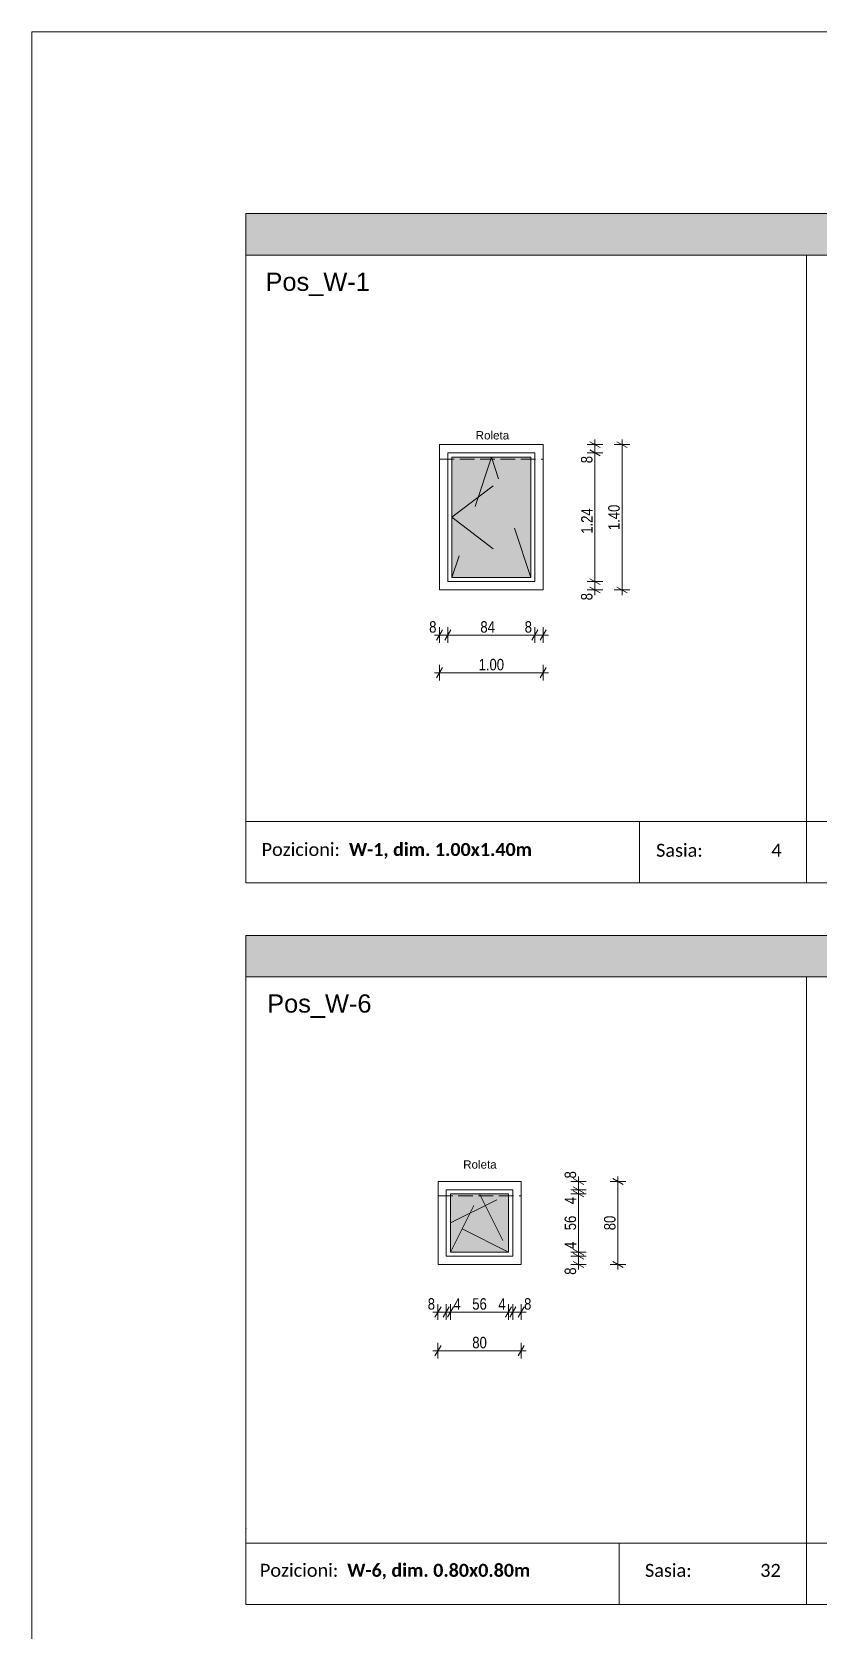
# Model space of a CAD drawing. Header units: millimetres. Extents: x 2825558 to 2855058, y -67651 to -43102.
# Drawn here: x 2825558 to 2833128, y -58496 to -43102 of the extents above; entities that cross this region are included whole.
import ezdxf

# ---------------------------------------------------------------- set-up
doc = ezdxf.new("R2010")
doc.units = ezdxf.units.MM
doc.header["$MEASUREMENT"] = 0
doc.linetypes.add('Hidden Line', pattern=[195.611112, 141.111112, -54.5])
doc.linetypes.add('thk_line_type', pattern=[1000, 500, -500])
doc.layers.add('Dimensioning - General', color=7, linetype='Continuous')
for name, color, linetype, lineweight in [('Dimensioning - General_Pen_No__1', 7, 'Continuous', 0), ('Lines_Pen_No__1', 7, 'Continuous', 0), ('Lines_Pen_No__41', 7, 'Continuous', 0), ('Shell - Roof_Pen_No__21', 7, 'Continuous', 0), ('Shell - Roof_Pen_No__41', 7, 'Continuous', 0), ('Structural - Bearing_Pen_No__1', 7, 'Continuous', 0), ('Text blocks_Pen_No__1', 7, 'Continuous', 0)]:
    doc.layers.add(name, color=color, linetype=linetype, lineweight=lineweight)
for name, color, linetype, lineweight, true_color in [('Lines_Pen_No__3', 7, 'Continuous', 0, 0xff6600), ('Structural - Bearing_Pen_No__102', 7, 'Continuous', 0, 0xcccccc), ('Structural - Bearing_Pen_No__105', 7, 'Continuous', 0, 0xcae6ff)]:
    doc.layers.add(name, color=color, linetype=linetype, lineweight=lineweight, true_color=true_color)
doc.styles.add('GENERATED_STYLE_1', font='')
doc.styles.add('GENERATED_STYLE_2', font='')
doc.styles.add('GENERATED_STYLE_6', font='')
doc.styles.get('GENERATED_STYLE_1').set_extended_font_data('Arial Narrow')
doc.styles.get('GENERATED_STYLE_2').set_extended_font_data('Arial')
doc.styles.get('GENERATED_STYLE_6').set_extended_font_data('Calibri')
doc.dimstyles.new('GENERATED_STYLE__1', dxfattribs={"dimtxt": 110.000002, "dimasz": 76, "dimexe": 0.18, "dimexo": 3, "dimgap": 0.09, "dimtad": 1, "dimlfac": 0.001, "dimzin": 0, "dimdsep": 46, "dimtxsty": 'GENERATED_STYLE_1', "dimblk": 'ARROWHEAD_2', "dimblk1": 'ARROWHEAD_2', "dimblk2": 'ARROWHEAD_2', "dimcen": 0.09, "dimclrd": 7, "dimclre": 7, "dimclrt": 7, "dimadec": 0, "dimazin": 0, "dimtfac": 1, "dimtdec": 4, "dimtmove": 0, "dimatfit": 3, "dimfxl": 1, "dimtolj": 1, "dimtzin": 0, "dimarcsym": 0})
doc.dimstyles.new('GENERATED_STYLE__2', dxfattribs={"dimtxt": 110.000002, "dimasz": 76, "dimexe": 0.18, "dimexo": 3, "dimgap": 0.09, "dimtad": 1, "dimtih": 1, "dimtoh": 1, "dimlfac": 0.001, "dimzin": 0, "dimdsep": 46, "dimtxsty": 'GENERATED_STYLE_1', "dimblk": 'ARROWHEAD_2', "dimblk1": 'ARROWHEAD_2', "dimblk2": 'ARROWHEAD_2', "dimcen": 0.09, "dimclrd": 7, "dimclre": 7, "dimclrt": 7, "dimadec": 0, "dimazin": 0, "dimtfac": 1, "dimtdec": 4, "dimtmove": 0, "dimatfit": 3, "dimfxl": 1, "dimtolj": 1, "dimtzin": 0, "dimarcsym": 0})

# ---------------------------------------------------------------- blocks, each defined once
blk = doc.blocks.new('*D4', base_point=(2247654, -76425))
at = {"layer": 'Dimensioning - General_Pen_No__1', "color": 7, "linetype": 'Continuous', "lineweight": 0}
for p, q in [((2831054, -48397), (2830904, -48397)), ((2831054, -48477), (2830904, -48477)), ((2830929, -48369), (2831029, -48426)), ((2830929, -48449), (2831029, -48506)), ((2830979, -48477), (2830979, -48397)), ((2830979, -48526), (2830979, -48477))]:
    blk.add_line(p, q, dxfattribs=at)
at = {"layer": 'Dimensioning - General_Pen_No__1', "color": 7, "lineweight": 0, "insert": (2830957, -48577), "char_height": 110, "attachment_point": 7, "rotation": 90, "style": 'GENERATED_STYLE_1'}
blk.add_mtext('\\A1;{\\pql;\\fArial Narrow|b0|i0|c0|p34;8}', dxfattribs=at)
blk = doc.blocks.new('ARROWHEAD_2')
at = {"color": 0, "linetype": 'Continuous', "lineweight": 0}
for p, q in [((0, 0), (-1, 0)), ((-0.38, -0.66), (0.38, 0.66))]:
    blk.add_line(p, q, dxfattribs=at)
blk = doc.blocks.new('*D6', base_point=(2247654, -76425))
at = {"layer": 'Dimensioning - General_Pen_No__1', "color": 7, "linetype": 'Continuous', "lineweight": 0}
for p, q in [((2831054, -47157), (2830904, -47157)), ((2830929, -47129), (2831029, -47186)), ((2830979, -48397), (2830979, -47157)), ((2831054, -48397), (2830904, -48397)), ((2830929, -48369), (2831029, -48426))]:
    blk.add_line(p, q, dxfattribs=at)
at = {"layer": 'Dimensioning - General_Pen_No__1', "color": 7, "lineweight": 0, "char_height": 110, "attachment_point": 7, "rotation": 90, "style": 'GENERATED_STYLE_1'}
for s, insert in [('\\A1;{\\pql;\\fArial Narrow|b0|i0|c0|p34;8}', (2830957, -47257)), ('\\A1;{\\pql;\\fArial Narrow|b0|i0|c0|p34;1.24}', (2830957, -47936))]:
    blk.add_mtext(s, dxfattribs=dict(at, insert=insert))
blk = doc.blocks.new('*D7', base_point=(2247654, -76425))
at = {"layer": 'Dimensioning - General_Pen_No__1', "color": 7, "linetype": 'Continuous', "lineweight": 0}
for p, q in [((2831054, -47077), (2830904, -47077)), ((2831029, -47106), (2830929, -47049)), ((2830979, -47077), (2830979, -47028)), ((2830979, -47157), (2830979, -47077)), ((2831054, -47157), (2830904, -47157)), ((2830929, -47129), (2831029, -47186))]:
    blk.add_line(p, q, dxfattribs=at)
blk = doc.blocks.new('*D8', base_point=(2247654, -76425))
at = {"layer": 'Dimensioning - General_Pen_No__1', "color": 7, "linetype": 'Continuous', "lineweight": 0}
for p, q in [((2831316, -47077), (2831166, -47077)), ((2831291, -47106), (2831191, -47049)), ((2831241, -47077), (2831241, -47028)), ((2831241, -48477), (2831241, -47077)), ((2831316, -48477), (2831166, -48477)), ((2831191, -48449), (2831291, -48506)), ((2831241, -48526), (2831241, -48477))]:
    blk.add_line(p, q, dxfattribs=at)
at = {"layer": 'Dimensioning - General_Pen_No__1', "color": 7, "lineweight": 0, "insert": (2831219, -47901), "char_height": 110, "attachment_point": 7, "rotation": 90, "style": 'GENERATED_STYLE_1'}
blk.add_mtext('\\A1;{\\pql;\\fArial Narrow|b0|i0|c0|p34;1.40}', dxfattribs=at)
blk = doc.blocks.new('*D9', base_point=(2247654, -76425))
at = {"layer": 'Dimensioning - General_Pen_No__1', "color": 7, "linetype": 'Continuous', "lineweight": 0}
for p, q in [((2829433, -48912), (2829482, -48912)), ((2829511, -48862), (2829453, -48962)), ((2829482, -48987), (2829482, -48837)), ((2829482, -48912), (2829562, -48912)), ((2829591, -48862), (2829533, -48962)), ((2829562, -48987), (2829562, -48837))]:
    blk.add_line(p, q, dxfattribs=at)
at = {"layer": 'Dimensioning - General_Pen_No__1', "color": 7, "lineweight": 0, "insert": (2829383, -48890), "char_height": 110, "attachment_point": 7, "style": 'GENERATED_STYLE_1'}
blk.add_mtext('\\A1;{\\pql;\\fArial Narrow|b0|i0|c0|p34;8}', dxfattribs=at)
blk = doc.blocks.new('*D10', base_point=(2247654, -76425))
at = {"layer": 'Dimensioning - General_Pen_No__1', "color": 7, "linetype": 'Continuous', "lineweight": 0}
for p, q in [((2829591, -48862), (2829533, -48962)), ((2829562, -48987), (2829562, -48837)), ((2829562, -48912), (2830402, -48912)), ((2830431, -48862), (2830373, -48962)), ((2830402, -48987), (2830402, -48837))]:
    blk.add_line(p, q, dxfattribs=at)
at = {"layer": 'Dimensioning - General_Pen_No__1', "color": 7, "lineweight": 0, "char_height": 110, "attachment_point": 7, "style": 'GENERATED_STYLE_1'}
for s, insert in [('\\A1;{\\pql;\\fArial Narrow|b0|i0|c0|p34;84}', (2829876, -48890)), ('\\A1;{\\pql;\\fArial Narrow|b0|i0|c0|p34;8}', (2830303, -48890))]:
    blk.add_mtext(s, dxfattribs=dict(at, insert=insert))
blk = doc.blocks.new('*D11', base_point=(2247654, -76425))
at = {"layer": 'Dimensioning - General_Pen_No__1', "color": 7, "linetype": 'Continuous', "lineweight": 0}
for p, q in [((2830431, -48862), (2830373, -48962)), ((2830402, -48987), (2830402, -48837)), ((2830402, -48912), (2830482, -48912)), ((2830453, -48962), (2830511, -48862)), ((2830482, -48987), (2830482, -48837)), ((2830482, -48912), (2830531, -48912))]:
    blk.add_line(p, q, dxfattribs=at)
blk = doc.blocks.new('*D12', base_point=(2247654, -76425))
at = {"layer": 'Dimensioning - General_Pen_No__1', "color": 7, "linetype": 'Continuous', "lineweight": 0}
for p, q in [((2829511, -49225), (2829453, -49325)), ((2829482, -49350), (2829482, -49200)), ((2830453, -49325), (2830511, -49225)), ((2830482, -49350), (2830482, -49200)), ((2829433, -49275), (2829482, -49275)), ((2829482, -49275), (2830482, -49275)), ((2830482, -49275), (2830531, -49275))]:
    blk.add_line(p, q, dxfattribs=at)
at = {"layer": 'Dimensioning - General_Pen_No__1', "color": 7, "lineweight": 0, "insert": (2829859, -49253), "char_height": 110, "attachment_point": 7, "style": 'GENERATED_STYLE_1'}
blk.add_mtext('\\A1;{\\pql;\\fArial Narrow|b0|i0|c0|p34;1.00}', dxfattribs=at)
blk = doc.blocks.new('*D41', base_point=(2247654, -76425))
at = {"layer": 'Dimensioning - General_Pen_No__1', "color": 7, "linetype": 'Continuous', "lineweight": 0}
for p, q in [((2829497, -55383), (2829439, -55483)), ((2829468, -55508), (2829468, -55358)), ((2829577, -55383), (2829519, -55483)), ((2829548, -55508), (2829548, -55358)), ((2829419, -55433), (2829468, -55433)), ((2829468, -55433), (2829548, -55433))]:
    blk.add_line(p, q, dxfattribs=at)
at = {"layer": 'Dimensioning - General_Pen_No__1', "color": 7, "lineweight": 0, "insert": (2829369, -55411), "char_height": 110, "attachment_point": 7, "style": 'GENERATED_STYLE_1'}
blk.add_mtext('\\A1;{\\pql;\\fArial Narrow|b0|i0|c0|p34;8}', dxfattribs=at)
blk = doc.blocks.new('*D42', base_point=(2247654, -76425))
at = {"layer": 'Dimensioning - General_Pen_No__1', "color": 7, "linetype": 'Continuous', "lineweight": 0}
for p, q in [((2829577, -55383), (2829519, -55483)), ((2829548, -55508), (2829548, -55358)), ((2829617, -55383), (2829559, -55483)), ((2829588, -55508), (2829588, -55358)), ((2829548, -55433), (2829588, -55433))]:
    blk.add_line(p, q, dxfattribs=at)
blk = doc.blocks.new('*D43', base_point=(2247654, -76425))
at = {"layer": 'Dimensioning - General_Pen_No__1', "color": 7, "linetype": 'Continuous', "lineweight": 0}
for p, q in [((2829617, -55383), (2829559, -55483)), ((2829588, -55508), (2829588, -55358)), ((2830177, -55383), (2830119, -55483)), ((2830148, -55508), (2830148, -55358)), ((2829588, -55433), (2830148, -55433))]:
    blk.add_line(p, q, dxfattribs=at)
at = {"layer": 'Dimensioning - General_Pen_No__1', "color": 7, "lineweight": 0, "char_height": 110, "attachment_point": 7, "style": 'GENERATED_STYLE_1'}
for s, insert in [('\\A1;{\\pql;\\fArial Narrow|b0|i0|c0|p34;4}', (2829617, -55411)), ('\\A1;{\\pql;\\fArial Narrow|b0|i0|c0|p34;56}', (2829798, -55411)), ('\\A1;{\\pql;\\fArial Narrow|b0|i0|c0|p34;4}', (2830049, -55411))]:
    blk.add_mtext(s, dxfattribs=dict(at, insert=insert))
blk = doc.blocks.new('*D44', base_point=(2247654, -76425))
at = {"layer": 'Dimensioning - General_Pen_No__1', "color": 7, "linetype": 'Continuous', "lineweight": 0}
for p, q in [((2830177, -55383), (2830119, -55483)), ((2830148, -55508), (2830148, -55358)), ((2830217, -55383), (2830159, -55483)), ((2830188, -55508), (2830188, -55358)), ((2830148, -55433), (2830188, -55433))]:
    blk.add_line(p, q, dxfattribs=at)
blk = doc.blocks.new('*D45', base_point=(2247654, -76425))
at = {"layer": 'Dimensioning - General_Pen_No__1', "color": 7, "linetype": 'Continuous', "lineweight": 0}
for p, q in [((2830217, -55383), (2830159, -55483)), ((2830188, -55508), (2830188, -55358)), ((2830239, -55483), (2830297, -55383)), ((2830268, -55508), (2830268, -55358)), ((2830188, -55433), (2830268, -55433)), ((2830268, -55433), (2830317, -55433))]:
    blk.add_line(p, q, dxfattribs=at)
at = {"layer": 'Dimensioning - General_Pen_No__1', "color": 7, "lineweight": 0, "insert": (2830297, -55411), "char_height": 110, "attachment_point": 7, "style": 'GENERATED_STYLE_1'}
blk.add_mtext('\\A1;{\\pql;\\fArial Narrow|b0|i0|c0|p34;8}', dxfattribs=at)
blk = doc.blocks.new('*D46', base_point=(2247654, -76425))
at = {"layer": 'Dimensioning - General_Pen_No__1', "color": 7, "linetype": 'Continuous', "lineweight": 0}
for p, q in [((2829419, -55805), (2829468, -55805)), ((2829497, -55755), (2829439, -55855)), ((2829468, -55880), (2829468, -55730)), ((2829468, -55805), (2830268, -55805)), ((2830239, -55855), (2830297, -55755)), ((2830268, -55880), (2830268, -55730)), ((2830268, -55805), (2830317, -55805))]:
    blk.add_line(p, q, dxfattribs=at)
at = {"layer": 'Dimensioning - General_Pen_No__1', "color": 7, "lineweight": 0, "insert": (2829798, -55783), "char_height": 110, "attachment_point": 7, "style": 'GENERATED_STYLE_1'}
blk.add_mtext('\\A1;{\\pql;\\fArial Narrow|b0|i0|c0|p34;80}', dxfattribs=at)
blk = doc.blocks.new('*D47', base_point=(2247654, -76425))
at = {"layer": 'Dimensioning - General_Pen_No__1', "color": 7, "linetype": 'Continuous', "lineweight": 0}
for p, q in [((2830896, -54895), (2830746, -54895)), ((2830771, -54866), (2830871, -54924)), ((2830771, -54946), (2830871, -55004)), ((2830821, -54975), (2830821, -54895)), ((2830896, -54975), (2830746, -54975)), ((2830821, -55024), (2830821, -54975))]:
    blk.add_line(p, q, dxfattribs=at)
at = {"layer": 'Dimensioning - General_Pen_No__1', "color": 7, "lineweight": 0, "insert": (2830799, -55074), "char_height": 110, "attachment_point": 7, "rotation": 90, "style": 'GENERATED_STYLE_1'}
blk.add_mtext('\\A1;{\\pql;\\fArial Narrow|b0|i0|c0|p34;8}', dxfattribs=at)
blk = doc.blocks.new('*D48', base_point=(2247654, -76425))
at = {"layer": 'Dimensioning - General_Pen_No__1', "color": 7, "linetype": 'Continuous', "lineweight": 0}
for p, q in [((2830896, -54855), (2830746, -54855)), ((2830896, -54895), (2830746, -54895)), ((2830771, -54826), (2830871, -54884)), ((2830771, -54866), (2830871, -54924)), ((2830821, -54895), (2830821, -54855))]:
    blk.add_line(p, q, dxfattribs=at)
blk = doc.blocks.new('*D49', base_point=(2247654, -76425))
at = {"layer": 'Dimensioning - General_Pen_No__1', "color": 7, "linetype": 'Continuous', "lineweight": 0}
for p, q in [((2830896, -54295), (2830746, -54295)), ((2830771, -54266), (2830871, -54324)), ((2830821, -54855), (2830821, -54295)), ((2830896, -54855), (2830746, -54855)), ((2830771, -54826), (2830871, -54884))]:
    blk.add_line(p, q, dxfattribs=at)
at = {"layer": 'Dimensioning - General_Pen_No__1', "color": 7, "lineweight": 0, "char_height": 110, "attachment_point": 7, "rotation": 90, "style": 'GENERATED_STYLE_1'}
for s, insert in [('\\A1;{\\pql;\\fArial Narrow|b0|i0|c0|p34;4}', (2830799, -54394)), ('\\A1;{\\pql;\\fArial Narrow|b0|i0|c0|p34;56}', (2830799, -54645)), ('\\A1;{\\pql;\\fArial Narrow|b0|i0|c0|p34;4}', (2830799, -54826))]:
    blk.add_mtext(s, dxfattribs=dict(at, insert=insert))
blk = doc.blocks.new('*D50', base_point=(2247654, -76425))
at = {"layer": 'Dimensioning - General_Pen_No__1', "color": 7, "linetype": 'Continuous', "lineweight": 0}
for p, q in [((2830896, -54255), (2830746, -54255)), ((2830896, -54295), (2830746, -54295)), ((2830771, -54226), (2830871, -54284)), ((2830771, -54266), (2830871, -54324)), ((2830821, -54295), (2830821, -54255))]:
    blk.add_line(p, q, dxfattribs=at)
blk = doc.blocks.new('*D51', base_point=(2247654, -76425))
at = {"layer": 'Dimensioning - General_Pen_No__1', "color": 7, "linetype": 'Continuous', "lineweight": 0}
for p, q in [((2830896, -54175), (2830746, -54175)), ((2830871, -54204), (2830771, -54146)), ((2830821, -54175), (2830821, -54126)), ((2830821, -54255), (2830821, -54175)), ((2830896, -54255), (2830746, -54255)), ((2830771, -54226), (2830871, -54284))]:
    blk.add_line(p, q, dxfattribs=at)
at = {"layer": 'Dimensioning - General_Pen_No__1', "color": 7, "lineweight": 0, "insert": (2830799, -54146), "char_height": 110, "attachment_point": 7, "rotation": 90, "style": 'GENERATED_STYLE_1'}
blk.add_mtext('\\A1;{\\pql;\\fArial Narrow|b0|i0|c0|p34;8}', dxfattribs=at)
blk = doc.blocks.new('*D52', base_point=(2247654, -76425))
at = {"layer": 'Dimensioning - General_Pen_No__1', "color": 7, "linetype": 'Continuous', "lineweight": 0}
for p, q in [((2831276, -54175), (2831126, -54175)), ((2831251, -54204), (2831151, -54146)), ((2831201, -54175), (2831201, -54126)), ((2831201, -54975), (2831201, -54175)), ((2831151, -54946), (2831251, -55004)), ((2831276, -54975), (2831126, -54975)), ((2831201, -55024), (2831201, -54975))]:
    blk.add_line(p, q, dxfattribs=at)
at = {"layer": 'Dimensioning - General_Pen_No__1', "color": 7, "lineweight": 0, "insert": (2831179, -54645), "char_height": 110, "attachment_point": 7, "rotation": 90, "style": 'GENERATED_STYLE_1'}
blk.add_mtext('\\A1;{\\pql;\\fArial Narrow|b0|i0|c0|p34;80}', dxfattribs=at)

msp = doc.modelspace()

# ---------------------------------------------------------------- hatches: boundary and pattern name
at = {"layer": 'Structural - Bearing_Pen_No__102', "linetype": 'Continuous', "lineweight": 0, "true_color": 0xf2f2f2}
for points in [[(2843817.557, -44852.018), (2827617.97, -44852.018), (2827617.97, -45252.795), (2843817.557, -45252.795)], [(2849217.419, -51804.288), (2827617.97, -51804.288), (2827617.97, -52205.065), (2849217.419, -52205.065)]]:
    msp.add_hatch(color=7, dxfattribs=at).paths.add_polyline_path(points)
at = {"layer": 'Structural - Bearing_Pen_No__105', "linetype": 'Continuous', "lineweight": 0, "true_color": 0xf1f8ff}
for points in [[(2829602.02, -48357.378), (2830362.02, -48357.378), (2830362.02, -47197.378), (2829602.02, -47197.378)], [(2830148.244, -54854.803), (2830148.244, -54294.803), (2829588.244, -54294.803), (2829588.244, -54854.803)]]:
    msp.add_hatch(color=7, dxfattribs=at).paths.add_polyline_path(points)

# ---------------------------------------------------------------- linework, layer by layer
at = {"layer": 'Lines_Pen_No__1', "color": 7, "linetype": 'Continuous', "lineweight": 0}
for p, q in [((2833017.833, -45252.795), (2833017.833, -51298.059)), ((2833017.833, -52205.065), (2833017.833, -58250.33))]:
    msp.add_line(p, q, dxfattribs=at)
at = {"layer": 'Lines_Pen_No__3', "color": 30, "linetype": 'Hidden Line', "lineweight": 0, "true_color": 0xff6600}
for p, q in [((2830482.02, -47077.378), (2829482.02, -47077.378)), ((2829482.02, -47217.378), (2829482.02, -47077.378)), ((2830482.02, -47217.378), (2830482.02, -47077.378)), ((2829482.02, -47217.378), (2830482.02, -47217.378)), ((2829468.244, -54314.803), (2829468.244, -54174.803)), ((2830268.244, -54174.803), (2829468.244, -54174.803)), ((2829468.244, -54314.803), (2829468.244, -54174.803)), ((2830268.244, -54314.803), (2830268.244, -54174.803)), ((2829468.244, -54314.803), (2830268.244, -54314.803))]:
    msp.add_line(p, q, dxfattribs=at)
at = {"layer": 'Lines_Pen_No__41', "color": 7, "linetype": 'Continuous', "lineweight": 0}
for p, q in [((2827617.97, -45252.795), (2827617.97, -51298.059)), ((2830482.02, -47077.378), (2829482.02, -47077.378)), ((2829482.02, -47077.378), (2829482.02, -48477.378)), ((2830482.02, -48477.378), (2830482.02, -47077.378)), ((2829562.02, -47157.378), (2829562.02, -48397.378)), ((2830402.02, -47157.378), (2829562.02, -47157.378)), ((2829602.02, -47197.378), (2829602.02, -48357.378)), ((2830362.02, -47197.378), (2829602.02, -47197.378)), ((2830362.02, -48357.378), (2830362.02, -47197.378)), ((2830402.02, -48397.378), (2830402.02, -47157.378)), ((2829482.02, -48477.378), (2830482.02, -48477.378)), ((2829562.02, -48397.378), (2830402.02, -48397.378)), ((2829602.02, -48357.378), (2830362.02, -48357.378)), ((2827617.97, -51298.059), (2834190.17, -51298.059)), ((2827617.97, -52205.065), (2827617.97, -58250.33)), ((2827617.97, -58250.33), (2828093.882, -58250.33)), ((2828093.882, -58250.33), (2828285.242, -58250.33)), ((2828093.882, -58250.33), (2834190.17, -58250.33))]:
    msp.add_line(p, q, dxfattribs=at)
at = {"layer": 'Lines_Pen_No__41', "color": 7, "linetype": 'thk_line_type', "lineweight": 0}
for p, q in [((2829602.02, -47777.378), (2830362.02, -47197.378)), ((2829982.02, -47197.378), (2829602.02, -48357.378)), ((2830362.02, -48357.378), (2829982.02, -47197.378)), ((2829602.02, -47777.378), (2830362.02, -48357.378)), ((2829588.244, -54854.803), (2829868.244, -54294.803)), ((2829588.244, -54574.803), (2830148.244, -54294.803)), ((2829868.244, -54294.803), (2830148.244, -54854.803)), ((2830148.244, -54854.803), (2829588.244, -54574.803))]:
    msp.add_line(p, q, dxfattribs=at)
at = {"layer": 'Lines_Pen_No__41', "color": 7, "linetype": 'Continuous', "lineweight": 0}
for points in [[(2829468.244, -54174.803), (2830268.244, -54174.803), (2830268.244, -54974.803), (2829468.244, -54974.803)], [(2829548.244, -54254.803), (2830188.244, -54254.803), (2830188.244, -54894.803), (2829548.244, -54894.803)], [(2829588.244, -54294.803), (2830148.244, -54294.803), (2830148.244, -54854.803), (2829588.244, -54854.803)]]:
    msp.add_lwpolyline(points, close=True, dxfattribs=at)
at = {"layer": 'Shell - Roof_Pen_No__21', "color": 7, "linetype": 'Continuous', "lineweight": 0}
for p in [(2825557.579, -67651.285), (2855057.579, -43102.356)]:
    msp.add_line(p, (2825557.579, -43102.356), dxfattribs=at)
at = {"layer": 'Shell - Roof_Pen_No__41', "color": 7, "linetype": 'Continuous', "lineweight": 0}
for p, q in [((2827617.97, -50706.302), (2843817.557, -50706.302)), ((2831408.148, -50706.302), (2831408.148, -51298.059)), ((2827617.97, -57658.572), (2849217.419, -57658.572)), ((2831213.132, -57658.572), (2831213.132, -58250.33))]:
    msp.add_line(p, q, dxfattribs=at)
msp.add_point((2827617.97, -57517.119), dxfattribs=at)
at = {"layer": 'Structural - Bearing_Pen_No__1', "color": 7, "linetype": 'Continuous', "lineweight": 0, "flags": 128}
for points in [[(2843817.557, -44852.018), (2827617.97, -44852.018), (2827617.97, -45252.795), (2843817.557, -45252.795)], [(2829602.02, -48357.378), (2830362.02, -48357.378), (2830362.02, -47197.378), (2829602.02, -47197.378)], [(2849217.419, -51804.288), (2827617.97, -51804.288), (2827617.97, -52205.065), (2849217.419, -52205.065)], [(2830148.244, -54854.803), (2830148.244, -54294.803), (2829588.244, -54294.803), (2829588.244, -54854.803)]]:
    msp.add_lwpolyline(points, close=True, dxfattribs=at)

# ---------------------------------------------------------------- texts
at = {"layer": 'Dimensioning - General_Pen_No__1', "color": 7, "linetype": 'Continuous', "lineweight": 0, "char_height": 80, "attachment_point": 2, "style": 'GENERATED_STYLE_2'}
for insert in [(2829992.264, -46947.354), (2829871.958, -53971.272)]:
    msp.add_mtext('\\A1;{\\pqc;\\fArial|b0|i0|c0|p34;Roleta }', dxfattribs=dict(at, insert=insert))
at = {"layer": 'Text blocks_Pen_No__1', "color": 7, "linetype": 'Continuous', "lineweight": 0}
for s, insert, char_height, attachment_point, style in [('\\A1;{\\pqc;\\fArial|b0|i0|c0|p34;Pos_W-1}', (2828309.072, -45420.961), 175, 2, 'GENERATED_STYLE_2'), ('\\A1;{\\pql;\\fCalibri|b0|i0|c0|p34;Pozicioni: \\fCalibri|b1|i0|c0|p34; W-1, dim. 1.\\fCalibri|b1|i0|c0|p34;0\\fCalibri|b1|i0|c0|p34;0x1.40m}', (2827769.121, -50914.692), 125, 1, 'GENERATED_STYLE_6'), ('\\A1;{\\pql;\\fCalibri|b0|i0|c0|p34;Sasia:               \\fCalibri|b0|i0|c0|p34;4}', (2831568.365, -50922.45), 125, 1, 'GENERATED_STYLE_6'), ('\\A1;{\\pqc;\\fArial|b0|i0|c0|p34;Pos_W-\\fArial|b0|i0|c0|p34;6}', (2828325.153, -52373.232), 175, 2, 'GENERATED_STYLE_2'), ('\\A1;{\\pql;\\fCalibri|b0|i0|c0|p34;Pozicioni: \\fCalibri|b1|i0|c0|p34; W-6, dim. \\fCalibri|b1|i0|c0|p34;0.80\\fCalibri|b1|i0|c0|p34;x0.\\fCalibri|b1|i0|c0|p34;8\\fCalibri|b1|i0|c0|p34;0m}', (2827752.83, -57857.854), 125, 1, 'GENERATED_STYLE_6'), ('\\A1;{\\pql;\\fCalibri|b0|i0|c0|p34;Sasia:               \\fCalibri|b0|i0|c0|p34;32}', (2831461.309, -57858.785), 125, 1, 'GENERATED_STYLE_6')]:
    msp.add_mtext(s, dxfattribs=dict(at, insert=insert, char_height=char_height, attachment_point=attachment_point, style=style))

# ---------------------------------------------------------------- dimensions: what is measured, and where the dimension line sits
at = {"layer": 'Dimensioning - General', "color": 7, "linetype": 'Continuous', "lineweight": 0}
for base, p1, p2, picture, middle in [((2830979.379, -47077.378), (2830402.02, -47157.378), (2830482.02, -47077.378), '*D7', (2830902.379, -47214.749)), ((2831240.876, -47077.378), (2830482.02, -48477.378), (2830482.02, -47077.378), '*D8', (2831163.876, -47757.708)), ((2830979.379, -47157.378), (2830402.02, -48397.378), (2830402.02, -47157.378), '*D6', (2830902.379, -47792.908)), ((2830979.379, -48397.378), (2830482.02, -48477.378), (2830402.02, -48397.378), '*D4', (2830902.379, -48534.749)), ((2830820.945, -54174.803), (2830188.244, -54254.803), (2830268.244, -54174.803), '*D51', (2830743.945, -54103.973)), ((2831201.077, -54174.803), (2830268.244, -54974.803), (2830268.244, -54174.803), '*D52', (2831124.076, -54561.344)), ((2830820.945, -54254.803), (2830148.244, -54294.803), (2830188.244, -54254.803), '*D50', (2830743.945, -54352.173)), ((2830820.945, -54294.803), (2830148.244, -54854.803), (2830148.244, -54294.803), '*D49', (2830743.945, -54561.344)), ((2830820.945, -54854.803), (2830188.244, -54894.803), (2830148.244, -54854.803), '*D48', (2830743.945, -54783.973)), ((2830820.945, -54894.803), (2830268.244, -54974.803), (2830188.244, -54894.803), '*D47', (2830743.945, -55032.173))]:
    dim = msp.add_linear_dim(base=base, p1=p1, p2=p2, angle=90, dimstyle='GENERATED_STYLE__1', dxfattribs=at)
    dim.commit()
    dim.dimension.update_dxf_attribs({"geometry": picture, "text_midpoint": middle, "dimtype": 160, "text_rotation": 90})
for base, p1, p2, picture, middle in [((2829562.02, -48911.6), (2829482.02, -48477.378), (2829562.02, -48397.378), '*D9', (2829424.65, -48834.6)), ((2830482.02, -49274.79), (2829482.02, -48477.378), (2830482.02, -48477.378), '*D12', (2830001.691, -49197.79)), ((2830402.02, -48911.6), (2829562.02, -48397.378), (2830402.02, -48397.378), '*D10', (2829960.279, -48834.6)), ((2830482.02, -48911.6), (2830402.02, -48397.378), (2830482.02, -48477.378), '*D11', (2830344.65, -48834.6)), ((2829548.244, -55433.007), (2829468.244, -54974.803), (2829548.244, -54894.803), '*D41', (2829410.873, -55356.007)), ((2829588.244, -55433.007), (2829548.244, -54894.803), (2829588.244, -54854.803), '*D42', (2829659.073, -55356.007)), ((2830148.244, -55433.007), (2829588.244, -54854.803), (2830148.244, -54854.803), '*D43', (2829881.702, -55356.007)), ((2830188.244, -55433.007), (2830148.244, -54854.803), (2830188.244, -54894.803), '*D44', (2830090.873, -55356.007)), ((2830268.244, -55433.007), (2830188.244, -54894.803), (2830268.244, -54974.803), '*D45', (2830339.073, -55356.007)), ((2830268.244, -55805.286), (2829468.244, -54974.803), (2830268.244, -54974.803), '*D46', (2829881.702, -55728.286))]:
    dim = msp.add_linear_dim(base=base, p1=p1, p2=p2, dimstyle='GENERATED_STYLE__2', dxfattribs=at)
    dim.commit()
    dim.dimension.update_dxf_attribs({"geometry": picture, "text_midpoint": middle, "dimtype": 160})

doc.saveas('drawing.dxf')
